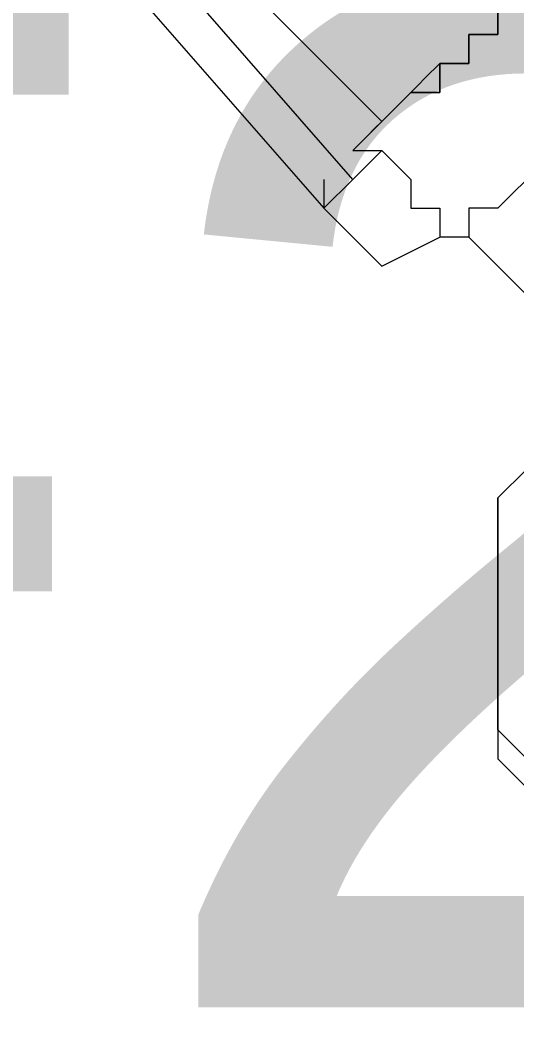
# Model space of a CAD drawing. Header units: millimetres. Extents: x 71769 to 78969, y 7991 to 11789.
# Drawn here: x 74157.85 to 74165.11, y 11263.73 to 11278.37 of the extents above; entities that cross this region are included whole.
import ezdxf

# ---------------------------------------------------------------- set-up
doc = ezdxf.new("R2010")
doc.units = ezdxf.units.MM
doc.header["$LTSCALE"] = 5
doc.header["$MEASUREMENT"] = 0
doc.linetypes.add('AUSGEZOGEN', pattern=[0])
doc.layers.add('204_180704_Marc Cain Einrichtung#Maßlinie 1_100', color=7, linetype='AUSGEZOGEN', lineweight=18)
doc.layers.add('E_BEL', color=1, linetype='CONTINUOUS')
doc.styles.add('ARIAL', font='arial.ttf')

msp = doc.modelspace()

# ---------------------------------------------------------------- linework, layer by layer
at = {"layer": '204_180704_Marc Cain Einrichtung#Maßlinie 1_100', "color": 18, "linetype": 'AUSGEZOGEN', "lineweight": 13, "true_color": 0x000000}
for p, q in [((74162.716, 11276.038), (74159.752, 11279.425)), ((74159.329, 11279.001), (74162.292, 11275.615)), ((74161.022, 11279.001), (74163.139, 11276.885)), ((74162.716, 11276.461), (74163.139, 11276.461)), ((74163.139, 11276.461), (74162.716, 11276.038)), ((74162.292, 11276.038), (74162.292, 11275.615)), ((74162.716, 11276.038), (74162.292, 11275.615)), ((74163.139, 11274.768), (74162.292, 11275.615)), ((74163.139, 11274.768), (74163.986, 11275.191)), ((74163.986, 11275.191), (74163.986, 11275.191)), ((74164.409, 11275.191), (74165.679, 11273.921))]:
    msp.add_line(p, q, dxfattribs=at)
for points in [[(74164.832, 11278.155), (74164.832, 11278.578), (74165.256, 11278.578), (74165.256, 11278.79), (74165.256, 11279.001), (74165.679, 11279.001), (74165.679, 11279.425), (74166.102, 11279.425), (74166.102, 11279.53), (74166.102, 11279.636), (74166.102, 11279.742), (74166.102, 11279.795), (74166.102, 11279.848)], [(74164.832, 11278.155), (74164.832, 11278.578), (74165.256, 11278.578), (74165.256, 11278.79), (74165.256, 11279.001), (74165.679, 11279.001), (74165.679, 11279.425), (74166.102, 11279.425), (74166.102, 11279.53), (74166.102, 11279.636), (74166.102, 11279.742), (74166.102, 11279.795), (74166.102, 11279.848)], [(74164.832, 11278.155), (74164.409, 11278.155), (74164.409, 11277.731), (74163.986, 11277.731), (74163.986, 11277.308), (74163.562, 11277.308), (74163.351, 11277.096), (74163.139, 11276.885), (74163.068, 11276.814), (74162.998, 11276.744), (74162.857, 11276.602), (74162.716, 11276.461), (74162.769, 11276.514), (74162.821, 11276.567), (74162.927, 11276.673), (74163.033, 11276.779), (74163.139, 11276.885), (74163.209, 11276.955), (74163.28, 11277.026), (74163.421, 11277.167), (74163.562, 11277.308), (74163.774, 11277.308), (74163.986, 11277.308), (74163.986, 11277.731), (74164.409, 11277.731), (74164.409, 11278.155), (74164.832, 11278.155), (74164.832, 11278.578)], [(74164.832, 11278.578), (74164.832, 11278.155), (74164.409, 11278.155), (74164.409, 11277.731), (74163.986, 11277.731), (74163.986, 11277.308), (74163.562, 11277.308), (74163.351, 11277.096), (74163.139, 11276.885), (74163.068, 11276.814), (74162.998, 11276.744), (74162.857, 11276.602), (74162.716, 11276.461), (74162.769, 11276.514), (74162.821, 11276.567), (74162.927, 11276.673), (74163.033, 11276.779), (74163.139, 11276.885), (74163.209, 11276.955), (74163.28, 11277.026), (74163.421, 11277.167), (74163.562, 11277.308), (74163.774, 11277.308), (74163.986, 11277.308), (74163.986, 11277.731), (74164.409, 11277.731), (74164.409, 11278.155), (74164.832, 11278.155), (74164.832, 11278.578)], [(74164.832, 11278.578), (74164.832, 11278.155)], [(74163.139, 11276.885), (74163.224, 11276.969), (74163.308, 11277.054), (74163.393, 11277.139), (74163.478, 11277.223), (74163.562, 11277.308), (74163.668, 11277.414), (74163.774, 11277.52), (74163.986, 11277.731), (74164.197, 11277.731), (74164.409, 11277.731), (74164.409, 11278.155), (74164.832, 11278.155)], [(74163.139, 11276.885), (74163.224, 11276.969), (74163.308, 11277.054), (74163.393, 11277.139), (74163.478, 11277.223), (74163.562, 11277.308), (74163.668, 11277.414), (74163.774, 11277.52), (74163.986, 11277.731), (74164.197, 11277.731), (74164.409, 11277.731), (74164.409, 11278.155), (74164.832, 11278.155)], [(74166.102, 11276.885), (74165.679, 11276.461), (74165.467, 11276.25), (74165.256, 11276.038), (74165.044, 11275.826), (74164.832, 11275.615), (74164.691, 11275.615), (74164.55, 11275.615), (74164.409, 11275.615), (74164.409, 11275.191), (74164.268, 11275.191), (74164.127, 11275.191), (74164.056, 11275.191), (74163.986, 11275.191)], [(74166.102, 11276.885), (74165.679, 11276.461), (74165.467, 11276.25), (74165.256, 11276.038), (74165.044, 11275.826), (74164.832, 11275.615), (74164.691, 11275.615), (74164.55, 11275.615), (74164.409, 11275.615), (74164.409, 11275.191), (74164.268, 11275.191), (74164.127, 11275.191), (74164.056, 11275.191), (74163.986, 11275.191)], [(74163.139, 11276.461), (74163.28, 11276.32), (74163.421, 11276.179), (74163.562, 11276.038), (74163.562, 11275.826), (74163.562, 11275.615), (74163.986, 11275.615), (74163.986, 11275.403), (74163.986, 11275.297), (74163.986, 11275.191)], [(74163.139, 11276.461), (74163.28, 11276.32), (74163.421, 11276.179), (74163.562, 11276.038), (74163.562, 11275.826), (74163.562, 11275.615), (74163.986, 11275.615), (74163.986, 11275.403), (74163.986, 11275.297), (74163.986, 11275.191)], [(74165.679, 11273.075), (74165.256, 11273.075), (74165.256, 11272.228), (74165.256, 11271.805), (74164.832, 11271.382), (74164.832, 11270.958), (74164.832, 11270.535), (74164.832, 11270.112), (74164.832, 11269.688), (74164.832, 11269.265), (74164.832, 11268.842), (74164.832, 11268.418), (74164.832, 11267.995), (74164.832, 11267.572)], [(74165.679, 11273.075), (74165.256, 11273.075), (74165.256, 11272.228), (74165.256, 11271.805), (74164.832, 11271.382), (74164.832, 11270.958), (74164.832, 11270.535), (74164.832, 11270.112), (74164.832, 11269.688), (74164.832, 11269.265), (74164.832, 11268.842), (74164.832, 11268.418), (74164.832, 11267.995), (74164.832, 11267.572)], [(74165.256, 11267.572), (74164.832, 11267.995), (74164.832, 11268.418), (74164.832, 11269.265), (74164.832, 11269.688), (74164.832, 11270.112), (74164.832, 11270.535), (74164.832, 11270.958), (74164.832, 11271.382), (74165.256, 11271.805)], [(74165.256, 11267.572), (74164.832, 11267.995), (74164.832, 11268.418), (74164.832, 11269.265), (74164.832, 11269.688), (74164.832, 11270.112), (74164.832, 11270.535), (74164.832, 11270.958), (74164.832, 11271.382), (74165.256, 11271.805)], [(74168.219, 11263.762), (74167.795, 11263.762), (74167.795, 11264.185), (74167.372, 11264.608), (74166.949, 11264.608), (74166.525, 11265.032), (74166.102, 11265.455), (74165.679, 11265.878), (74165.679, 11266.302), (74165.256, 11266.725), (74165.256, 11267.148), (74165.044, 11267.36), (74164.832, 11267.572)], [(74168.219, 11263.762), (74167.795, 11263.762), (74167.795, 11264.185), (74167.372, 11264.608), (74166.949, 11264.608), (74166.525, 11265.032), (74166.102, 11265.455), (74165.679, 11265.878), (74165.679, 11266.302), (74165.256, 11266.725), (74165.256, 11267.148), (74165.044, 11267.36), (74164.832, 11267.572)]]:
    msp.add_lwpolyline(points, dxfattribs=at)

# ---------------------------------------------------------------- texts
at = {"layer": 'E_BEL', "style": 'ARIAL'}
msp.add_text('9F2', height=15, dxfattribs=at).set_placement((74134.948, 11263.938))

doc.saveas('drawing.dxf')
